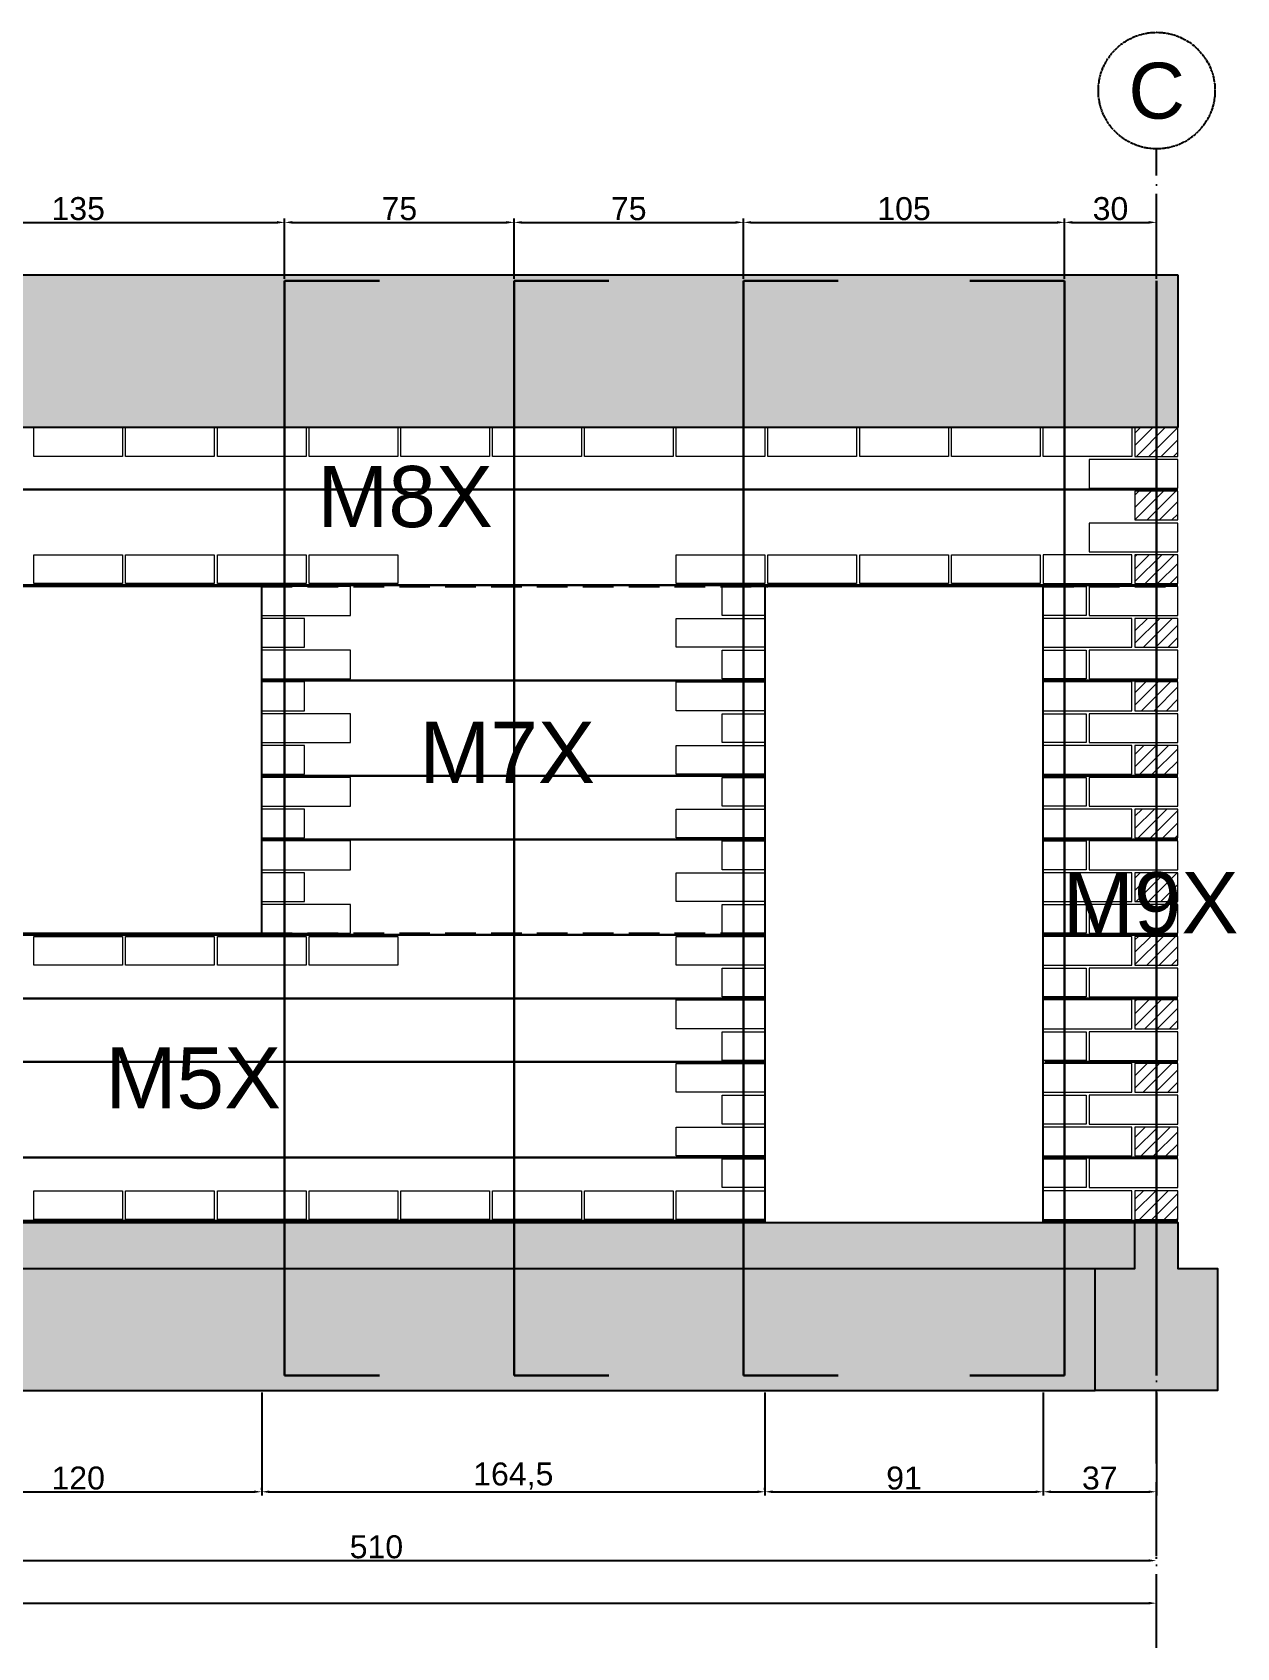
# Model space of a CAD drawing. Header units: centimetres. Extents: x 778 to 15841, y 1585 to 3584.
# Drawn here: x 4238 to 4632, y 2749 to 3277 of the extents above; entities that cross this region are included whole.
import ezdxf

# ---------------------------------------------------------------- set-up
doc = ezdxf.new("R2010")
doc.units = ezdxf.units.CM
doc.linetypes.add('ACAD_ISO04W100', pattern=[30, 24, -3, 0, -3])
doc.linetypes.add('TransientTextAxis', pattern=[0.3, 0.2, -0.1, 0, 0])
doc.layers.get('DEFPOINTS').update_dxf_attribs({"color": 250})
doc.layers.add('armadura horizotal', color=7, linetype='Continuous', lineweight=30, true_color=0xff9eff)
doc.layers.add('Ceramico 1.0', color=7, linetype='Continuous', lineweight=5, true_color=0xc73200)
doc.layers.add('armadura vertical', color=6, linetype='Continuous', lineweight=30)
for name, color, linetype in [('Cadena', 8, 'Continuous'), ('Cotas', 80, 'Continuous'), ('EJES', 8, 'Continuous'), ('Fundaciones', 251, 'Continuous'), ('Puertas y ventanas', 7, 'Continuous'), ('TEXTO-PIERS', 7, 'Continuous')]:
    doc.layers.add(name, color=color, linetype=linetype)
doc.styles.get("Standard").update_dxf_attribs({"font": 'arial.ttf'})
doc.dimstyles.new('ISO-25', dxfattribs={"dimtxt": 7.5, "dimasz": 2.5, "dimexe": 1.25, "dimexo": 0.625, "dimtad": 1, "dimtxsty": 'Standard', "dimcen": 2.5, "dimadec": 0, "dimazin": 0, "dimtfac": 1, "dimtmove": 0, "dimatfit": 3, "dimfxl": 1, "dimarcsym": 0})
pattern_1 = [(50, (45.79, 573.84), (36.43693, -3.18782), [3.81, -41.91]), (355, (45.79, 573.84), (-7.04868, 38.21137), [3.048, -33.52812]), (100.45144, (48.828, 573.573), (29.38825, 35.02355), [3.238, -35.61805]), (46.1842, (45.79, 584), (54.2158, -8.40847), [5.715, -62.865]), (96.6356, (50.31, 583.3), (47.48083, 49.4852), [4.857, -53.4271]), (351.1842, (45.79, 584), (47.4808, 49.4852), [4.572, -50.29195]), (21, (50.87, 581.46), (30.32288, -20.45304), [3.81, -41.91]), (326, (50.87, 581.46), (12.3604, 36.8376), [3.048, -33.528]), (71.45144, (53.398, 579.755), (42.68328, 16.38455), [3.238, -35.618]), (37.5, (45.791, 573.839), (0.61772, 16.911008), [0, -33.1216, 0, -34.036, 0, -33.655]), (7.5, (45.791, 573.84), (13.36393, 20.036115), [0, -19.4056, 0, -32.3596, 0, -12.827]), (327.5, (34.463, 573.839), (27.11812, -1.14575), [0, -12.7, 0, -39.624, 0, -52.578]), (317.5, (29.383, 573.84), (29.62584, 5.0853), [0, -16.51, 0, -26.3144, 0, -37.338])]

# ---------------------------------------------------------------- blocks, each defined once
blk = doc.blocks.new('*D65')
at = {"layer": 'Cotas', "color": 0, "lineweight": -2, "transparency": 16777216}
for p, q in [((4312.99, 2832.24), (4312.99, 2798.53)), ((4192.99, 2800.41), (4192.99, 2801.03)), ((4195.49, 2799.78), (4310.49, 2799.78))]:
    blk.add_line(p, q, dxfattribs=at)
at = {"layer": 'Cotas', "color": 0, "transparency": 16777216}
for points in [[(4195.49, 2800.2), (4195.49, 2799.36), (4192.99, 2799.78)], [(4310.49, 2800.2), (4310.49, 2799.36), (4312.99, 2799.78)]]:
    blk.add_solid(points, dxfattribs=at)
at = {"layer": 'DEFPOINTS', "color": 0, "transparency": 16777216}
for p in [(4312.99, 2832.86), (4192.99, 2799.78), (4312.99, 2799.78)]:
    blk.add_point(p, dxfattribs=at)
at = {"layer": 'Cotas', "color": 0, "transparency": 16777216, "insert": (4252.99, 2804.23), "char_height": 7.5, "attachment_point": 5}
blk.add_mtext('120', dxfattribs=at)
blk = doc.blocks.new('*D66')
at = {"layer": 'Cotas', "color": 0, "lineweight": -2, "transparency": 16777216}
for p, q in [((4477.49, 2832.24), (4477.49, 2798.53)), ((4312.99, 2800.41), (4312.99, 2801.03)), ((4315.49, 2799.78), (4474.99, 2799.78))]:
    blk.add_line(p, q, dxfattribs=at)
at = {"layer": 'Cotas', "color": 0, "transparency": 16777216}
for points in [[(4315.49, 2800.2), (4315.49, 2799.36), (4312.99, 2799.78)], [(4474.99, 2800.2), (4474.99, 2799.36), (4477.49, 2799.78)]]:
    blk.add_solid(points, dxfattribs=at)
at = {"layer": 'DEFPOINTS', "color": 0, "transparency": 16777216}
for p in [(4477.49, 2832.86), (4312.99, 2799.78), (4477.49, 2799.78)]:
    blk.add_point(p, dxfattribs=at)
at = {"layer": 'Cotas', "color": 0, "transparency": 16777216, "insert": (4395.24, 2804.91), "char_height": 7.5, "attachment_point": 5}
blk.add_mtext('164,5', dxfattribs=at)
blk = doc.blocks.new('*D67')
at = {"layer": 'Cotas', "color": 0, "lineweight": -2, "transparency": 16777216}
for p, q in [((4568.49, 2832.24), (4568.49, 2798.53)), ((4477.49, 2800.41), (4477.49, 2801.03)), ((4479.99, 2799.78), (4565.99, 2799.78))]:
    blk.add_line(p, q, dxfattribs=at)
at = {"layer": 'Cotas', "color": 0, "transparency": 16777216}
for points in [[(4479.99, 2800.2), (4479.99, 2799.36), (4477.49, 2799.78)], [(4565.99, 2800.2), (4565.99, 2799.36), (4568.49, 2799.78)]]:
    blk.add_solid(points, dxfattribs=at)
at = {"layer": 'DEFPOINTS', "color": 0, "transparency": 16777216}
for p in [(4568.49, 2832.86), (4477.49, 2799.78), (4568.49, 2799.78)]:
    blk.add_point(p, dxfattribs=at)
at = {"layer": 'Cotas', "color": 0, "transparency": 16777216, "insert": (4522.99, 2804.23), "char_height": 7.5, "attachment_point": 5}
blk.add_mtext('91', dxfattribs=at)
blk = doc.blocks.new('*D68')
at = {"layer": 'Cotas', "color": 0, "lineweight": -2, "transparency": 16777216}
for p, q in [((4568.49, 2832.24), (4568.49, 2798.53)), ((4605.49, 2832.24), (4605.49, 2798.53)), ((4570.99, 2799.78), (4602.99, 2799.78))]:
    blk.add_line(p, q, dxfattribs=at)
at = {"layer": 'Cotas', "color": 0, "transparency": 16777216}
for points in [[(4570.99, 2800.2), (4570.99, 2799.36), (4568.49, 2799.78)], [(4602.99, 2800.2), (4602.99, 2799.36), (4605.49, 2799.78)]]:
    blk.add_solid(points, dxfattribs=at)
at = {"layer": 'DEFPOINTS', "color": 0, "transparency": 16777216}
for p in [(4568.49, 2832.86), (4605.49, 2832.86), (4605.49, 2799.78)]:
    blk.add_point(p, dxfattribs=at)
at = {"layer": 'Cotas', "color": 0, "transparency": 16777216, "insert": (4586.99, 2804.24), "char_height": 7.5, "attachment_point": 5}
blk.add_mtext('37', dxfattribs=at)
blk = doc.blocks.new('*D71')
at = {"layer": 'Cotas', "color": 0, "lineweight": -2, "transparency": 16777216}
for p, q in [((4095.49, 2777.9), (4095.49, 2778.52)), ((4097.99, 2777.27), (4602.99, 2777.27)), ((4605.49, 2777.9), (4605.49, 2778.52))]:
    blk.add_line(p, q, dxfattribs=at)
at = {"layer": 'Cotas', "color": 0, "transparency": 16777216}
for points in [[(4097.99, 2777.69), (4097.99, 2776.86), (4095.49, 2777.27)], [(4602.99, 2777.69), (4602.99, 2776.86), (4605.49, 2777.27)]]:
    blk.add_solid(points, dxfattribs=at)
at = {"layer": 'DEFPOINTS', "color": 0, "transparency": 16777216}
for p in [(4095.49, 2777.27), (4605.49, 2777.27), (4605.49, 2777.27)]:
    blk.add_point(p, dxfattribs=at)
at = {"layer": 'Cotas', "color": 0, "transparency": 16777216, "insert": (4350.49, 2781.73), "char_height": 7.5, "attachment_point": 5}
blk.add_mtext('510', dxfattribs=at)
blk = doc.blocks.new('*D72')
at = {"layer": 'Cotas', "color": 0, "lineweight": -2, "transparency": 16777216}
for p, q in [((3765.49, 2763.36), (3765.49, 2764.6)), ((4605.49, 2763.36), (4605.49, 2764.6)), ((3767.99, 2763.35), (4602.99, 2763.35))]:
    blk.add_line(p, q, dxfattribs=at)
at = {"layer": 'Cotas', "color": 0, "transparency": 16777216}
for points in [[(3767.99, 2763.77), (3767.99, 2762.93), (3765.49, 2763.35)], [(4602.99, 2763.77), (4602.99, 2762.93), (4605.49, 2763.35)]]:
    blk.add_solid(points, dxfattribs=at)
at = {"layer": 'DEFPOINTS', "color": 0, "transparency": 16777216}
for p in [(3765.49, 2762.74), (4605.49, 2763.35), (4605.49, 2762.74)]:
    blk.add_point(p, dxfattribs=at)
at = {"layer": 'Cotas', "color": 0, "transparency": 16777216, "insert": (4185.49, 2767.8), "char_height": 7.5, "attachment_point": 5}
blk.add_mtext('840', dxfattribs=at)
blk = doc.blocks.new('*D175')
at = {"layer": 'Cotas', "color": 0, "lineweight": -2, "transparency": 16777216}
for p, q in [((4185.49, 3196.49), (4185.49, 3216.25)), ((4187.99, 3215), (4317.99, 3215)), ((4320.49, 3196.49), (4320.49, 3216.25))]:
    blk.add_line(p, q, dxfattribs=at)
at = {"layer": 'Cotas', "color": 0, "transparency": 16777216}
for points in [[(4187.99, 3215.42), (4187.99, 3214.58), (4185.49, 3215)], [(4317.99, 3215.42), (4317.99, 3214.58), (4320.49, 3215)]]:
    blk.add_solid(points, dxfattribs=at)
at = {"layer": 'DEFPOINTS', "color": 0, "transparency": 16777216}
for p in [(4320.49, 3215), (4185.49, 3195.86), (4320.49, 3195.86)]:
    blk.add_point(p, dxfattribs=at)
at = {"layer": 'Cotas', "color": 0, "transparency": 16777216, "insert": (4252.99, 3219.46), "char_height": 7.5, "attachment_point": 5}
blk.add_mtext('135', dxfattribs=at)
blk = doc.blocks.new('*D176')
at = {"layer": 'Cotas', "color": 0, "lineweight": -2, "transparency": 16777216}
for p, q in [((4320.49, 3196.49), (4320.49, 3216.25)), ((4322.99, 3215), (4392.99, 3215)), ((4395.49, 3196.48), (4395.49, 3216.25))]:
    blk.add_line(p, q, dxfattribs=at)
at = {"layer": 'Cotas', "color": 0, "transparency": 16777216}
for points in [[(4322.99, 3215.42), (4322.99, 3214.58), (4320.49, 3215)], [(4392.99, 3215.42), (4392.99, 3214.58), (4395.49, 3215)]]:
    blk.add_solid(points, dxfattribs=at)
at = {"layer": 'DEFPOINTS', "color": 0, "transparency": 16777216}
for p in [(4395.49, 3215), (4320.49, 3195.86), (4395.49, 3195.86)]:
    blk.add_point(p, dxfattribs=at)
at = {"layer": 'Cotas', "color": 0, "transparency": 16777216, "insert": (4357.99, 3219.44), "char_height": 7.5, "attachment_point": 5}
blk.add_mtext('75', dxfattribs=at)
blk = doc.blocks.new('*D177')
at = {"layer": 'Cotas', "color": 0, "lineweight": -2, "transparency": 16777216}
for p, q in [((4395.49, 3196.48), (4395.49, 3216.25)), ((4397.99, 3215), (4467.99, 3215)), ((4470.49, 3196.49), (4470.49, 3216.25))]:
    blk.add_line(p, q, dxfattribs=at)
at = {"layer": 'Cotas', "color": 0, "transparency": 16777216}
for points in [[(4397.99, 3215.42), (4397.99, 3214.58), (4395.49, 3215)], [(4467.99, 3215.42), (4467.99, 3214.58), (4470.49, 3215)]]:
    blk.add_solid(points, dxfattribs=at)
at = {"layer": 'DEFPOINTS', "color": 0, "transparency": 16777216}
for p in [(4470.49, 3215), (4395.49, 3195.86), (4470.49, 3195.86)]:
    blk.add_point(p, dxfattribs=at)
at = {"layer": 'Cotas', "color": 0, "transparency": 16777216, "insert": (4432.99, 3219.44), "char_height": 7.5, "attachment_point": 5}
blk.add_mtext('75', dxfattribs=at)
blk = doc.blocks.new('*D178')
at = {"layer": 'Cotas', "color": 0, "lineweight": -2, "transparency": 16777216}
for p, q in [((4470.49, 3196.49), (4470.49, 3216.25)), ((4472.99, 3215), (4572.99, 3215)), ((4575.49, 3196.49), (4575.49, 3216.25))]:
    blk.add_line(p, q, dxfattribs=at)
at = {"layer": 'Cotas', "color": 0, "transparency": 16777216}
for points in [[(4472.99, 3215.42), (4472.99, 3214.58), (4470.49, 3215)], [(4572.99, 3215.42), (4572.99, 3214.58), (4575.49, 3215)]]:
    blk.add_solid(points, dxfattribs=at)
at = {"layer": 'DEFPOINTS', "color": 0, "transparency": 16777216}
for p in [(4575.49, 3215), (4470.49, 3195.86), (4575.49, 3195.86)]:
    blk.add_point(p, dxfattribs=at)
at = {"layer": 'Cotas', "color": 0, "transparency": 16777216, "insert": (4522.99, 3219.45), "char_height": 7.5, "attachment_point": 5}
blk.add_mtext('105', dxfattribs=at)
blk = doc.blocks.new('*D179')
at = {"layer": 'Cotas', "color": 0, "lineweight": -2, "transparency": 16777216}
for p, q in [((4575.49, 3196.49), (4575.49, 3216.25)), ((4577.99, 3215), (4602.99, 3215)), ((4605.49, 3196.49), (4605.49, 3216.25))]:
    blk.add_line(p, q, dxfattribs=at)
at = {"layer": 'Cotas', "color": 0, "transparency": 16777216}
for points in [[(4577.99, 3215.42), (4577.99, 3214.58), (4575.49, 3215)], [(4602.99, 3215.42), (4602.99, 3214.58), (4605.49, 3215)]]:
    blk.add_solid(points, dxfattribs=at)
at = {"layer": 'DEFPOINTS', "color": 0, "transparency": 16777216}
for p in [(4605.49, 3215), (4575.49, 3195.86), (4605.49, 3195.86)]:
    blk.add_point(p, dxfattribs=at)
at = {"layer": 'Cotas', "color": 0, "transparency": 16777216, "insert": (4590.49, 3219.46), "char_height": 7.5, "attachment_point": 5}
blk.add_mtext('30', dxfattribs=at)

msp = doc.modelspace()

# ---------------------------------------------------------------- hatches: boundary and pattern name
at = {"layer": 'Cadena'}
h = msp.add_hatch(dxfattribs=at)
h.set_pattern_fill('AR-CONC', color=256, scale=0.2)
h.set_pattern_definition(pattern_1)
h.paths.add_polyline_path([(4612.49, 3147.861), (4612.49, 3197.861), (3758.492, 3197.861), (3758.492, 3147.861), (3773.992, 3147.861), (3773.992, 3147.861), (3803.992, 3147.861), (3803.992, 3147.861), (3832.992, 3147.861)])
at = {"layer": 'Ceramico 1.0'}
h = msp.add_hatch(dxfattribs=at)
h.set_pattern_fill('ANSI31', color=256, scale=0.9)
h.set_pattern_definition([(45, (29.9986, 0), (-2.0205576, 2.0205576), [])])
h.paths.add_polyline_path([(4612.491, 2898.261), (4598.491, 2898.261), (4598.491, 2888.861), (4612.491, 2888.861)])
h.paths.add_polyline_path([(4612.491, 2919.061), (4598.491, 2919.061), (4598.491, 2909.661), (4612.491, 2909.661)])
h.paths.add_polyline_path([(4612.491, 2939.861), (4598.491, 2939.861), (4598.491, 2930.461), (4612.491, 2930.461)])
h.paths.add_polyline_path([(4612.491, 2960.661), (4598.491, 2960.661), (4598.491, 2951.261), (4612.491, 2951.261)])
h.paths.add_polyline_path([(4612.491, 2981.461), (4598.491, 2981.461), (4598.491, 2972.061), (4612.491, 2972.061)])
h.paths.add_polyline_path([(4612.491, 3002.261), (4598.491, 3002.261), (4598.491, 2992.861), (4612.491, 2992.861)])
h.paths.add_polyline_path([(4612.491, 3023.061), (4598.491, 3023.061), (4598.491, 3013.661), (4612.491, 3013.661)])
h.paths.add_polyline_path([(4612.491, 3043.861), (4598.491, 3043.861), (4598.491, 3034.461), (4612.491, 3034.461)])
h.paths.add_polyline_path([(4612.491, 3064.661), (4598.491, 3064.661), (4598.491, 3055.261), (4612.491, 3055.261)])
h.paths.add_polyline_path([(4612.49, 3085.461), (4598.49, 3085.461), (4598.49, 3076.061), (4612.49, 3076.061)])
h.paths.add_polyline_path([(4612.49, 3106.261), (4598.49, 3106.261), (4598.49, 3096.861), (4612.49, 3096.861)])
h.paths.add_polyline_path([(4612.49, 3127.061), (4598.49, 3127.061), (4598.49, 3117.661), (4612.49, 3117.661)])
h.paths.add_polyline_path([(4612.49, 3147.861), (4598.491, 3147.861), (4598.491, 3143.162), (4598.491, 3138.461), (4612.49, 3138.461)])
at = {"layer": 'Fundaciones'}
h = msp.add_hatch(dxfattribs=at)
h.set_pattern_fill('AR-CONC', color=256, scale=0.2)
h.set_pattern_definition(pattern_1)
h.paths.add_polyline_path([(4585.491, 2872.861), (3785.492, 2872.861), (3785.492, 2832.861), (4585.491, 2832.861)])
h.paths.add_polyline_path([(3785.492, 2872.861), (3772.492, 2872.861), (3772.492, 2887.861), (3758.492, 2887.861), (3758.492, 2872.861), (3745.492, 2872.861), (3745.492, 2832.861), (3765.492, 2832.861), (3785.492, 2832.861)])
h.paths.add_polyline_path([(4625.491, 2872.861), (4612.491, 2872.861), (4612.491, 2887.861), (4598.491, 2887.861), (4598.491, 2872.861), (4585.491, 2872.861), (4585.491, 2832.861), (4576.992, 2832.861), (4625.491, 2832.861)])
h.paths.add_polyline_path([(4598.491, 2887.861), (3772.492, 2887.861), (3772.492, 2872.861), (3785.492, 2872.861), (4555.492, 2872.861), (4598.491, 2872.861)])

# ---------------------------------------------------------------- linework, layer by layer
at = {"layer": 'armadura horizotal'}
for p, q in [((3758.492, 3127.561), (4612.49, 3127.619)), ((3758.492, 3096.361), (4612.49, 3096.361)), ((4312.99, 3065.161), (4477.491, 3065.161)), ((4568.491, 3065.164), (4612.491, 3065.168)), ((4312.99, 3033.961), (4477.491, 3033.961)), ((4568.491, 3033.964), (4612.491, 3033.975)), ((4312.99, 3013.161), (4477.491, 3013.161)), ((4568.491, 3013.164), (4612.491, 3013.163)), ((3758.492, 2981.961), (4477.491, 2981.961)), ((4568.491, 2981.964), (4612.491, 2981.973)), ((3758.492, 2961.161), (4477.491, 2961.161)), ((4568.491, 2961.164), (4612.491, 2961.162)), ((3758.492, 2940.361), (4477.491, 2940.361)), ((4568.991, 2940.362), (4612.491, 2940.36)), ((3758.492, 2909.161), (4477.491, 2909.161)), ((4568.491, 2909.164), (4612.491, 2909.164)), ((3758.492, 2888.361), (4477.491, 2888.361)), ((4568.491, 2888.364), (4612.491, 2888.368))]:
    msp.add_line(p, q, dxfattribs=at)
at = {"layer": 'armadura vertical'}
for p, q in [((4320.491, 2837.861), (4320.491, 3195.861)), ((4320.491, 3195.861), (4351.491, 3195.861)), ((4395.49, 2837.859), (4395.49, 3195.859)), ((4395.49, 3195.859), (4426.49, 3195.859)), ((4470.491, 2837.861), (4470.491, 3195.861)), ((4470.491, 3195.861), (4501.491, 3195.861)), ((4544.491, 3195.861), (4575.491, 3195.861)), ((4575.491, 2837.861), (4575.491, 3195.861)), ((4605.491, 2837.861), (4605.491, 3195.861)), ((4320.491, 2837.861), (4351.491, 2837.861)), ((4395.49, 2837.859), (4426.49, 2837.859)), ((4470.491, 2837.861), (4501.491, 2837.861)), ((4544.491, 2837.861), (4575.491, 2837.861))]:
    msp.add_line(p, q, dxfattribs=at)
at = {"layer": 'Cadena'}
for p, q in [((3758.492, 3197.861), (4612.49, 3197.861)), ((4612.49, 3197.861), (4612.49, 3147.861)), ((4612.49, 3147.861), (3758.492, 3147.861))]:
    msp.add_line(p, q, dxfattribs=at)
at = {"layer": 'Ceramico 1.0'}
for points in [[(4267.491, 3147.861), (4267.491, 3138.461), (4238.491, 3138.461), (4238.491, 3147.861)], [(4297.491, 3147.861), (4297.491, 3138.461), (4268.491, 3138.461), (4268.491, 3147.861)], [(4327.491, 3147.861), (4327.491, 3138.461), (4298.491, 3138.461), (4298.491, 3147.861)], [(4357.491, 3147.861), (4357.491, 3138.461), (4328.491, 3138.461), (4328.491, 3147.861)], [(4387.491, 3147.862), (4387.491, 3138.462), (4358.491, 3138.462), (4358.491, 3147.862)], [(4417.491, 3147.862), (4417.491, 3138.462), (4388.491, 3138.462), (4388.491, 3147.862)], [(4447.491, 3147.862), (4447.491, 3138.462), (4418.491, 3138.462), (4418.491, 3147.862)], [(4477.491, 3147.862), (4477.491, 3138.462), (4448.491, 3138.462), (4448.491, 3147.862)], [(4507.491, 3147.862), (4507.491, 3138.462), (4478.491, 3138.462), (4478.491, 3147.862)], [(4537.491, 3147.862), (4537.491, 3138.462), (4508.491, 3138.462), (4508.491, 3147.862)], [(4567.491, 3147.862), (4567.491, 3138.462), (4538.491, 3138.462), (4538.491, 3147.862)], [(4597.491, 3147.862), (4597.491, 3138.462), (4568.491, 3138.462), (4568.491, 3147.862)], [(4598.49, 3147.861), (4598.49, 3138.461), (4612.49, 3138.461), (4612.49, 3147.861)], [(4583.49, 3137.461), (4583.49, 3128.061), (4612.49, 3128.061), (4612.49, 3137.461)], [(4598.49, 3127.061), (4598.49, 3117.661), (4612.49, 3117.661), (4612.49, 3127.061)], [(4583.49, 3116.661), (4583.49, 3107.261), (4612.49, 3107.261), (4612.49, 3116.661)], [(4267.491, 3106.261), (4267.491, 3096.861), (4238.491, 3096.861), (4238.491, 3106.261)], [(4297.491, 3106.261), (4297.491, 3096.861), (4268.491, 3096.861), (4268.491, 3106.261)], [(4327.491, 3106.261), (4327.491, 3096.861), (4298.491, 3096.861), (4298.491, 3106.261)], [(4357.491, 3106.261), (4357.491, 3096.861), (4328.491, 3096.861), (4328.491, 3106.261)], [(4477.491, 3106.261), (4477.491, 3096.861), (4448.491, 3096.861), (4448.491, 3106.261)], [(4507.491, 3106.261), (4507.491, 3096.861), (4478.491, 3096.861), (4478.491, 3106.261)], [(4537.491, 3106.261), (4537.491, 3096.861), (4508.491, 3096.861), (4508.491, 3106.261)], [(4567.491, 3106.261), (4567.491, 3096.861), (4538.491, 3096.861), (4538.491, 3106.261)], [(4568.49, 3106.261), (4568.49, 3096.861), (4597.49, 3096.861), (4597.49, 3106.261)], [(4598.49, 3106.261), (4598.49, 3096.861), (4612.49, 3096.861), (4612.49, 3106.261)], [(4312.99, 3095.861), (4312.99, 3086.461), (4341.99, 3086.461), (4341.99, 3095.861)], [(4477.491, 3095.861), (4477.491, 3086.461), (4463.491, 3086.461), (4463.491, 3095.861)], [(4582.491, 3095.861), (4582.491, 3086.461), (4568.491, 3086.461), (4568.491, 3095.861)], [(4583.49, 3095.861), (4583.49, 3086.461), (4612.49, 3086.461), (4612.49, 3095.861)], [(4312.99, 3085.461), (4312.99, 3076.061), (4326.99, 3076.061), (4326.99, 3085.461)], [(4477.491, 3085.461), (4477.491, 3076.061), (4448.491, 3076.061), (4448.491, 3085.461)], [(4568.49, 3085.461), (4568.49, 3076.061), (4597.49, 3076.061), (4597.49, 3085.461)], [(4598.49, 3085.461), (4598.49, 3076.061), (4612.49, 3076.061), (4612.49, 3085.461)], [(4312.99, 3075.061), (4312.99, 3065.661), (4341.99, 3065.661), (4341.99, 3075.061)], [(4477.491, 3075.061), (4477.491, 3065.661), (4463.491, 3065.661), (4463.491, 3075.061)], [(4582.491, 3075.061), (4582.491, 3065.661), (4568.491, 3065.661), (4568.491, 3075.061)], [(4583.491, 3075.061), (4583.491, 3065.661), (4612.491, 3065.661), (4612.491, 3075.061)], [(4312.99, 3064.661), (4312.99, 3055.261), (4326.99, 3055.261), (4326.99, 3064.661)], [(4477.491, 3064.661), (4477.491, 3055.261), (4448.491, 3055.261), (4448.491, 3064.661)], [(4568.491, 3064.661), (4568.491, 3055.261), (4597.491, 3055.261), (4597.491, 3064.661)], [(4598.491, 3064.661), (4598.491, 3055.261), (4612.491, 3055.261), (4612.491, 3064.661)], [(4312.99, 3054.261), (4312.99, 3044.861), (4341.99, 3044.861), (4341.99, 3054.261)], [(4477.491, 3054.261), (4477.491, 3044.861), (4463.491, 3044.861), (4463.491, 3054.261)], [(4582.491, 3054.261), (4582.491, 3044.861), (4568.491, 3044.861), (4568.491, 3054.261)], [(4583.491, 3054.261), (4583.491, 3044.861), (4612.491, 3044.861), (4612.491, 3054.261)], [(4312.99, 3043.861), (4312.99, 3034.461), (4326.99, 3034.461), (4326.99, 3043.861)], [(4477.491, 3043.861), (4477.491, 3034.461), (4448.491, 3034.461), (4448.491, 3043.861)], [(4568.491, 3043.861), (4568.491, 3034.461), (4597.491, 3034.461), (4597.491, 3043.861)], [(4598.491, 3043.861), (4598.491, 3034.461), (4612.491, 3034.461), (4612.491, 3043.861)], [(4312.99, 3033.461), (4312.99, 3024.061), (4341.99, 3024.061), (4341.99, 3033.461)], [(4477.491, 3033.461), (4477.491, 3024.061), (4463.491, 3024.061), (4463.491, 3033.461)], [(4582.491, 3033.461), (4582.491, 3024.061), (4568.491, 3024.061), (4568.491, 3033.461)], [(4583.491, 3033.461), (4583.491, 3024.061), (4612.491, 3024.061), (4612.491, 3033.461)], [(4312.99, 3023.061), (4312.99, 3013.661), (4326.99, 3013.661), (4326.99, 3023.061)], [(4477.491, 3023.061), (4477.491, 3013.661), (4448.491, 3013.661), (4448.491, 3023.061)], [(4568.491, 3023.061), (4568.491, 3013.661), (4597.491, 3013.661), (4597.491, 3023.061)], [(4598.491, 3023.061), (4598.491, 3013.661), (4612.491, 3013.661), (4612.491, 3023.061)], [(4312.99, 3012.661), (4312.99, 3003.261), (4341.99, 3003.261), (4341.99, 3012.661)], [(4477.491, 3012.661), (4477.491, 3003.261), (4463.491, 3003.261), (4463.491, 3012.661)], [(4582.491, 3012.661), (4582.491, 3003.261), (4568.491, 3003.261), (4568.491, 3012.661)], [(4583.491, 3012.661), (4583.491, 3003.261), (4612.491, 3003.261), (4612.491, 3012.661)], [(4312.99, 3002.261), (4312.99, 2992.861), (4326.99, 2992.861), (4326.99, 3002.261)], [(4477.491, 3002.261), (4477.491, 2992.861), (4448.491, 2992.861), (4448.491, 3002.261)], [(4568.491, 3002.261), (4568.491, 2992.861), (4597.491, 2992.861), (4597.491, 3002.261)], [(4598.491, 3002.261), (4598.491, 2992.861), (4612.491, 2992.861), (4612.491, 3002.261)], [(4312.99, 2991.861), (4312.99, 2982.461), (4341.99, 2982.461), (4341.99, 2991.861)], [(4477.491, 2991.861), (4477.491, 2982.461), (4463.491, 2982.461), (4463.491, 2991.861)], [(4582.491, 2991.861), (4582.491, 2982.461), (4568.491, 2982.461), (4568.491, 2991.861)], [(4583.491, 2991.861), (4583.491, 2982.461), (4612.491, 2982.461), (4612.491, 2991.861)], [(4267.491, 2981.461), (4267.491, 2972.061), (4238.491, 2972.061), (4238.491, 2981.461)], [(4297.491, 2981.461), (4297.491, 2972.061), (4268.491, 2972.061), (4268.491, 2981.461)], [(4327.491, 2981.461), (4327.491, 2972.061), (4298.491, 2972.061), (4298.491, 2981.461)], [(4357.491, 2981.461), (4357.491, 2972.061), (4328.491, 2972.061), (4328.491, 2981.461)], [(4477.491, 2981.461), (4477.491, 2972.061), (4448.491, 2972.061), (4448.491, 2981.461)], [(4568.491, 2981.461), (4568.491, 2972.061), (4597.491, 2972.061), (4597.491, 2981.461)], [(4598.491, 2981.461), (4598.491, 2972.061), (4612.491, 2972.061), (4612.491, 2981.461)], [(4477.491, 2971.061), (4477.491, 2961.661), (4463.491, 2961.661), (4463.491, 2971.061)], [(4582.491, 2971.061), (4582.491, 2961.661), (4568.491, 2961.661), (4568.491, 2971.061)], [(4583.491, 2971.061), (4583.491, 2961.661), (4612.491, 2961.661), (4612.491, 2971.061)], [(4477.491, 2960.661), (4477.491, 2951.261), (4448.491, 2951.261), (4448.491, 2960.661)], [(4568.491, 2960.661), (4568.491, 2951.261), (4597.491, 2951.261), (4597.491, 2960.661)], [(4598.491, 2960.661), (4598.491, 2951.261), (4612.491, 2951.261), (4612.491, 2960.661)], [(4477.491, 2950.261), (4477.491, 2940.861), (4463.491, 2940.861), (4463.491, 2950.261)], [(4582.491, 2950.261), (4582.491, 2940.861), (4568.491, 2940.861), (4568.491, 2950.261)], [(4583.491, 2950.261), (4583.491, 2940.861), (4612.491, 2940.861), (4612.491, 2950.261)], [(4477.491, 2939.861), (4477.491, 2930.461), (4448.491, 2930.461), (4448.491, 2939.861)], [(4568.491, 2939.861), (4568.491, 2930.461), (4597.491, 2930.461), (4597.491, 2939.861)], [(4598.491, 2939.861), (4598.491, 2930.461), (4612.491, 2930.461), (4612.491, 2939.861)], [(4477.491, 2929.461), (4477.491, 2920.061), (4463.491, 2920.061), (4463.491, 2929.461)], [(4582.491, 2929.461), (4582.491, 2920.061), (4568.491, 2920.061), (4568.491, 2929.461)], [(4583.491, 2929.461), (4583.491, 2920.061), (4612.491, 2920.061), (4612.491, 2929.461)], [(4477.491, 2919.061), (4477.491, 2909.661), (4448.491, 2909.661), (4448.491, 2919.061)], [(4568.491, 2919.061), (4568.491, 2909.661), (4597.491, 2909.661), (4597.491, 2919.061)], [(4598.491, 2919.061), (4598.491, 2909.661), (4612.491, 2909.661), (4612.491, 2919.061)], [(4477.491, 2908.661), (4477.491, 2899.261), (4463.491, 2899.261), (4463.491, 2908.661)], [(4582.491, 2908.661), (4582.491, 2899.261), (4568.491, 2899.261), (4568.491, 2908.661)], [(4583.491, 2908.661), (4583.491, 2899.261), (4612.491, 2899.261), (4612.491, 2908.661)], [(4267.49, 2898.261), (4267.49, 2888.861), (4238.49, 2888.861), (4238.49, 2898.261)], [(4297.491, 2898.261), (4297.491, 2888.861), (4268.491, 2888.861), (4268.491, 2898.261)], [(4327.491, 2898.261), (4327.491, 2888.861), (4298.491, 2888.861), (4298.491, 2898.261)], [(4357.491, 2898.261), (4357.491, 2888.861), (4328.491, 2888.861), (4328.491, 2898.261)], [(4387.491, 2898.261), (4387.491, 2888.861), (4358.491, 2888.861), (4358.491, 2898.261)], [(4417.491, 2898.261), (4417.491, 2888.861), (4388.491, 2888.861), (4388.491, 2898.261)], [(4447.491, 2898.261), (4447.491, 2888.861), (4418.491, 2888.861), (4418.491, 2898.261)], [(4477.491, 2898.261), (4477.491, 2888.861), (4448.491, 2888.861), (4448.491, 2898.261)], [(4568.491, 2898.261), (4568.491, 2888.861), (4597.491, 2888.861), (4597.491, 2898.261)], [(4598.491, 2898.261), (4598.491, 2888.861), (4612.491, 2888.861), (4612.491, 2898.261)]]:
    msp.add_lwpolyline(points, close=True, dxfattribs=at)
at = {"layer": 'EJES', "linetype": 'ACAD_ISO04W100'}
msp.add_line((4605.491, 2748.78), (4605.491, 3238.969), dxfattribs=at)
at = {"layer": 'EJES', "linetype": 'ACAD_ISO04W100', "ltscale": 0.035}
for centre in [(4605.588, 3258.101, 0), (4605.588, 3258.1, 0)]:
    msp.add_circle(centre, 19.067, dxfattribs=at)
at = {"layer": 'Fundaciones'}
for p, q in [((3772.492, 2887.861), (4598.491, 2887.861)), ((3785.492, 2872.861), (4585.491, 2872.861)), ((3765.492, 2832.861), (4585.491, 2832.861))]:
    msp.add_line(p, q, dxfattribs=at)
msp.add_lwpolyline([(4605.491, 2832.861), (4585.491, 2832.861), (4585.491, 2872.861), (4598.491, 2872.861), (4598.491, 2887.861), (4612.491, 2887.861), (4612.491, 2872.861), (4625.491, 2872.861), (4625.491, 2832.861)], close=True, dxfattribs=at)
at = {"layer": 'Puertas y ventanas'}
for points in [[(4192.99, 3095.861), (4192.99, 2982.461), (4312.99, 2982.461), (4312.99, 3095.861)], [(4568.491, 2887.861), (4568.491, 3095.861), (4477.491, 3095.861), (4477.491, 2887.861)]]:
    msp.add_lwpolyline(points, close=True, dxfattribs=at)
at = {"layer": 'TEXTO-PIERS', "linetype": 'TransientTextAxis', "ltscale": 50}
for p, q in [((4312.99, 3095.861), (4478.491, 3095.861)), ((4568.491, 3095.861), (4612.49, 3095.861)), ((4312.99, 2982.461), (4477.491, 2982.461))]:
    msp.add_line(p, q, dxfattribs=at)

# ---------------------------------------------------------------- texts
at = {"layer": 'EJES', "insert": (4605.588, 3257.953, 0), "char_height": 18.306, "width": 29.18604, "attachment_point": 5}
msp.add_mtext('C', dxfattribs=at)
at = {"layer": 'TEXTO-PIERS'}
for s, p in [('M8X', (4331.127, 3115.307)), ('M7X', (4364.501, 3031.667)), ('M9X', (4574.893, 2982.461)), ('M5X', (4261.877, 2925.168))]:
    msp.add_text(s, height=20, dxfattribs=at).set_placement(p)

# ---------------------------------------------------------------- dimensions: what is measured, and where the dimension line sits
at = {"layer": 'Cotas'}
for base, p1, p2, picture, middle in [((4320.491, 3214.999), (4185.49, 3195.861), (4320.491, 3195.861), '*D175', (4252.99, 3219.456)), ((4395.49, 3214.999), (4320.491, 3195.861), (4395.49, 3195.859), '*D176', (4357.991, 3219.438)), ((4470.491, 3214.999), (4395.49, 3195.859), (4470.491, 3195.861), '*D177', (4432.991, 3219.438)), ((4575.491, 3214.999), (4470.491, 3195.861), (4575.491, 3195.861), '*D178', (4522.991, 3219.453)), ((4605.491, 3214.999), (4575.491, 3195.861), (4605.491, 3195.861), '*D179', (4590.491, 3219.456)), ((4312.99, 2799.781), (4192.99, 2799.781), (4312.99, 2832.861), '*D65', (4252.99, 2804.235)), ((4477.491, 2799.781), (4312.99, 2799.781), (4477.491, 2832.861), '*D66', (4395.241, 2804.913)), ((4568.491, 2799.781), (4477.491, 2799.781), (4568.491, 2832.861), '*D67', (4522.991, 2804.235)), ((4605.49, 2799.781), (4568.491, 2832.861), (4605.49, 2832.861), '*D68', (4586.99, 2804.237)), ((4605.491, 2777.274), (4095.492, 2777.274), (4605.491, 2777.274), '*D71', (4350.491, 2781.728)), ((4605.491, 2763.349), (3765.492, 2762.74), (4605.491, 2762.74), '*D72', (4185.491, 2767.804))]:
    dim = msp.add_linear_dim(base=base, p1=p1, p2=p2, dimstyle='ISO-25', dxfattribs=at)
    dim.commit()
    dim.dimension.update_dxf_attribs({"geometry": picture, "text_midpoint": middle})

doc.saveas('drawing.dxf')
